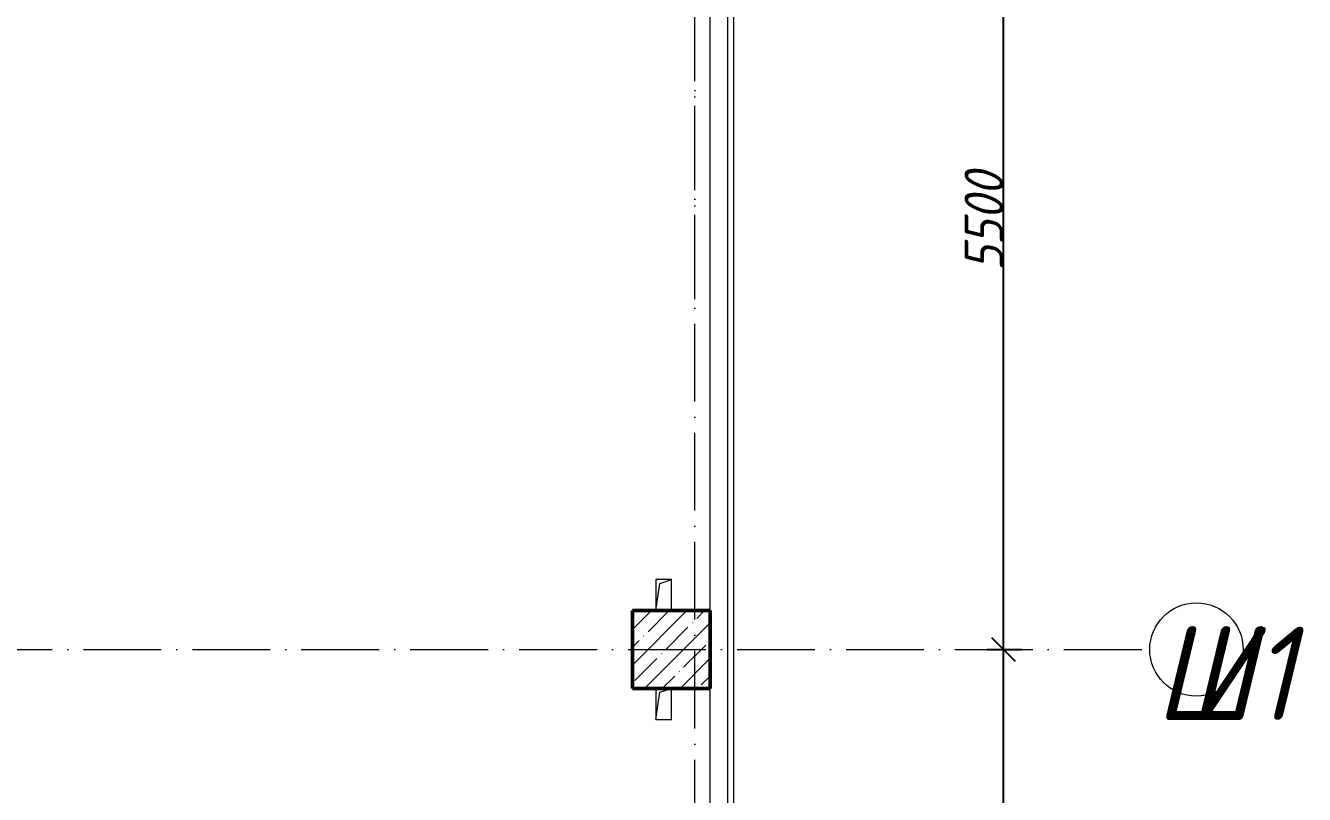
# Model space of a CAD drawing. Header units: millimetres. Extents: x -12989 to 629078, y -109036 to 555275.
# Drawn here: x 609863 to 618082, y 302292 to 307231 of the extents above; entities that cross this region are included whole.
import ezdxf

# ---------------------------------------------------------------- set-up
doc = ezdxf.new("R2010")
doc.units = ezdxf.units.MM
doc.linetypes.add('50_200_ШТРИХ_1Т_ш5_п1_п1_', pattern=[700, 500, -100, 0, -100])
for name, color, linetype, lineweight in [('A-____-____-DIMS', 7, 'Continuous', 9), ('A-GENM-____-OTLN', 7, 'Continuous', 9), ('A-WALL-____-OTLN', 7, 'Continuous', 9), ('S-COLS-____-MCUT', 7, 'Continuous', 50), ('S-COLS-____-OTLN', 7, 'Continuous', 9), ('S-GRID-____-IDEN', 7, 'Continuous', 9), ('S-GRID-____-OTLN-1', 7, '50_200_ШТРИХ_1Т_ш5_п1_п1_', 9)]:
    doc.layers.add(name, color=color, linetype=linetype, lineweight=lineweight)
doc.styles.add('ISOCPEUR_I', font='isocpeui.ttf', dxfattribs={"width": 0.9, "height": 2.5})
doc.styles.add('ISOCPEUR_I_9', font='isocpeui.ttf', dxfattribs={"width": 0.9, "height": 250})
doc.dimstyles.new('ISO-2_5_0_9К_БОЛЬШОЙ_ОСИ', dxfattribs={"dimscale": 304.8, "dimtxt": 248.995294, "dimasz": 0.492126, "dimexe": 0.393701, "dimexo": 0, "dimgap": 0, "dimtad": 1, "dimdec": 0, "dimzin": 0, "dimdsep": 46, "dimtxsty": 'ISOCPEUR_I_9', "dimblk1": 'OBLIQUE', "dimblk2": 'OBLIQUE', "dimsah": 1, "dimcen": 0.09, "dimdle": 0.393701, "dimazin": 0, "dimtfac": 1, "dimtdec": 4, "dimtix": 1, "dimtmove": 0, "dimatfit": 3, "dimfxl": 1, "dimtvp": 1, "dimtolj": 1, "dimtzin": 0, "dimarcsym": 2})

# ---------------------------------------------------------------- blocks, each defined once
blk = doc.blocks.new('BSC_Колонна _Прямоугольная - 500х500-V37-АР1_План отверстий 1 этажа в осях 1-64_А-ГГ')
at = {"layer": 'S-COLS-____-OTLN'}
h = blk.add_hatch(dxfattribs=at)
h.set_pattern_fill('FP_69', color=256, style=0, pattern_type=2)
h.set_pattern_definition([(45, (-101000, -37331.04), (-114.04925, 114.04925), []), (45, (-100885.95, -37331.04), (-114.04925, 114.04925), [201.613, -40.323, 3.353, -36.97])])
h.paths.add_polyline_path([(-250, -250), (250, -250), (250, 250), (-250, 250)], flags=0)
at = {"layer": 'S-COLS-____-MCUT'}
for p, q in [((250, 250), (-250, 250)), ((-250, 250), (-250, -250)), ((250, -250), (250, 250)), ((-250, -250), (250, -250))]:
    blk.add_line(p, q, dxfattribs=at)
blk = doc.blocks.new('AR_Отверстие прямоугольное _в плите_ - AR_Отверстие прямоугольное _в плите_-V183-АР1_План отверстий 1 этажа в осях 1-64_А-ГГ')
at = {"layer": 'A-GENM-____-OTLN'}
for p, q in [((50, 100), (-50, 100)), ((-50, 100), (-50, -100)), ((-25, 75), (50, 100)), ((50, -100), (50, 100)), ((-50, -100), (-25, 75))]:
    blk.add_line(p, q, dxfattribs=at)
blk = doc.blocks.new('AR_Отверстие прямоугольное _в плите_ - AR_Отверстие прямоугольное _в плите_-V184-АР1_План отверстий 1 этажа в осях 1-64_А-ГГ')
at = {"layer": 'A-GENM-____-OTLN'}
for p, q in [((-50, 100), (-50, -100)), ((-25, 75), (50, 100)), ((50, -100), (50, 100)), ((-50, -100), (-25, 75)), ((-50, -100), (50, -100))]:
    blk.add_line(p, q, dxfattribs=at)
blk = doc.blocks.new('Ось сетки - Круг_Ø6_00__ISO-2_5_0_9K_-25732049-АР1_План отверстий 1 этажа в осях 1-64_А-ГГ')
at = {"layer": 'S-GRID-____-IDEN'}
blk.add_circle((0, 0), 3, dxfattribs=at)
blk = doc.blocks.new('_Oblique')
at = {"color": 0, "linetype": 'ByBlock', "lineweight": -2}
blk.add_line((-0.5, -0.5), (0.5, 0.5), dxfattribs=at)
blk = doc.blocks.new('*D5774')
at = {"layer": 'A-____-____-DIMS', "color": 0, "lineweight": -2, "transparency": 16777216}
for p, q in [((616147.6, 300102.5), (616147.6, 303342.5)), ((616041.5, 303222.5), (616267.6, 303222.5)), ((616041.5, 300222.5), (616267.6, 300222.5))]:
    blk.add_line(p, q, dxfattribs=at)
at = {"layer": 'Defpoints', "color": 0, "transparency": 16777216}
for p in [(616041.5, 303222.5), (616147.6, 303222.5), (616041.5, 300222.5)]:
    blk.add_point(p, dxfattribs=at)
at = {"layer": 'A-____-____-DIMS', "color": 0, "lineweight": -2, "transparency": 16777216, "xscale": 150, "yscale": 150, "zscale": 150}
for p, rotation in [((616147.6, 303222.5), 90), ((616147.6, 300222.5), 270)]:
    blk.add_blockref('_Oblique', p, dxfattribs=dict(at, rotation=rotation))
at = {"layer": 'A-____-____-DIMS', "color": 0, "transparency": 16777216, "insert": (616022.6, 301722.5), "char_height": 250, "width": 758.478, "attachment_point": 5, "rotation": 90, "style": 'ISOCPEUR_I_9'}
blk.add_mtext('\\A1;3000', dxfattribs=at)
blk = doc.blocks.new('*D5775')
at = {"layer": 'A-____-____-DIMS', "color": 0, "lineweight": -2, "transparency": 16777216}
for p, q in [((616147.6, 303102.5), (616147.6, 308842.5)), ((616041.5, 308722.5), (616267.6, 308722.5)), ((616041.5, 303222.5), (616267.6, 303222.5))]:
    blk.add_line(p, q, dxfattribs=at)
at = {"layer": 'Defpoints', "color": 0, "transparency": 16777216}
for p in [(616041.5, 308722.5), (616147.6, 308722.5), (616041.5, 303222.5)]:
    blk.add_point(p, dxfattribs=at)
at = {"layer": 'A-____-____-DIMS', "color": 0, "lineweight": -2, "transparency": 16777216, "xscale": 150, "yscale": 150, "zscale": 150}
for p, rotation in [((616147.6, 308722.5), 90), ((616147.6, 303222.5), 270)]:
    blk.add_blockref('_Oblique', p, dxfattribs=dict(at, rotation=rotation))
at = {"layer": 'A-____-____-DIMS', "color": 0, "transparency": 16777216, "insert": (616022.6, 305972.5), "char_height": 250, "width": 758.478, "attachment_point": 5, "rotation": 90, "style": 'ISOCPEUR_I_9'}
blk.add_mtext('\\A1;5500', dxfattribs=at)

msp = doc.modelspace()

# ---------------------------------------------------------------- linework, layer by layer
at = {"layer": 'A-WALL-____-OTLN'}
for p, q in [((614373.3109, 311622.5335), (614373.3109, 300822.5335)), ((614413.3109, 311622.5335), (614413.3109, 300822.5335)), ((614263.3109, 303472.5335), (614263.3109, 308322.5335)), ((614263.3109, 300822.5335), (614263.3109, 302972.5335))]:
    msp.add_line(p, q, dxfattribs=at)
at = {"layer": 'S-GRID-____-OTLN-1'}
for p, q in [((614163.3109, 305473.1205), (614163.3109, 356784.3429)), ((614163.3109, 261408.8852), (614163.3109, 315772.4512)), ((614163.3109, 261408.8852), (614163.3109, 315772.4512)), ((606034.5752, 303222.5335), (617087.7175, 303222.5335))]:
    msp.add_line(p, q, dxfattribs=at)

# ---------------------------------------------------------------- block references
at = {"layer": 'A-GENM-____-OTLN'}
for name, p in [('AR_Отверстие прямоугольное _в плите_ - AR_Отверстие прямоугольное _в плите_-V183-АР1_План отверстий 1 этажа в осях 1-64_А-ГГ', (613963.3109, 303572.5335)), ('AR_Отверстие прямоугольное _в плите_ - AR_Отверстие прямоугольное _в плите_-V184-АР1_План отверстий 1 этажа в осях 1-64_А-ГГ', (613963.3109, 302872.5335))]:
    msp.add_blockref(name, p, dxfattribs=at)
at = {"layer": 'S-COLS-____-OTLN'}
msp.add_blockref('BSC_Колонна _Прямоугольная - 500х500-V37-АР1_План отверстий 1 этажа в осях 1-64_А-ГГ', (614013.3109, 303222.5335), dxfattribs=at)
at = {"layer": 'S-GRID-____-IDEN', "xscale": 99.99999999999993, "yscale": 99.99999999999993, "zscale": 99.99999999999993, "rotation": 269.9999999999995}
msp.add_blockref('Ось сетки - Круг_Ø6_00__ISO-2_5_0_9K_-25732049-АР1_План отверстий 1 этажа в осях 1-64_А-ГГ', (617387.7175, 303222.5335), dxfattribs=at)

# ---------------------------------------------------------------- texts
at = {"layer": 'S-GRID-____-IDEN', "char_height": 600, "attachment_point": 1, "style": 'ISOCPEUR_I'}
for s, insert, width in [('\\fISOCPEUR|b0|i1|c204|p34|;\\W.9;Ш', (617123.238, 303369.166), 281.392312), ('/1', (617355.4099, 303369.166), 346.329)]:
    msp.add_mtext(s, dxfattribs=dict(at, insert=insert, width=width))

# ---------------------------------------------------------------- dimensions: what is measured, and where the dimension line sits
at = {"layer": 'A-____-____-DIMS'}
for base, p1, p2, override, picture, middle in [((616147.5524, 308722.5335), (616041.4864, 303222.5335), (616041.4864, 308722.5335), {"dimpost": '<>', "dimfxl": 5500}, '*D5775', (616022.5524, 305972.5335)), ((616147.5524, 303222.5335), (616041.4864, 300222.5335), (616041.4864, 303222.5335), {"dimpost": '<>', "dimfxl": 3000}, '*D5774', (616022.5524, 301722.5335))]:
    dim = msp.add_linear_dim(base=base, p1=p1, p2=p2, angle=90, dimstyle='ISO-2_5_0_9К_БОЛЬШОЙ_ОСИ', override=override, dxfattribs=at)
    dim.commit()
    dim.dimension.update_dxf_attribs({"geometry": picture, "text_midpoint": middle})

doc.saveas('drawing.dxf')
